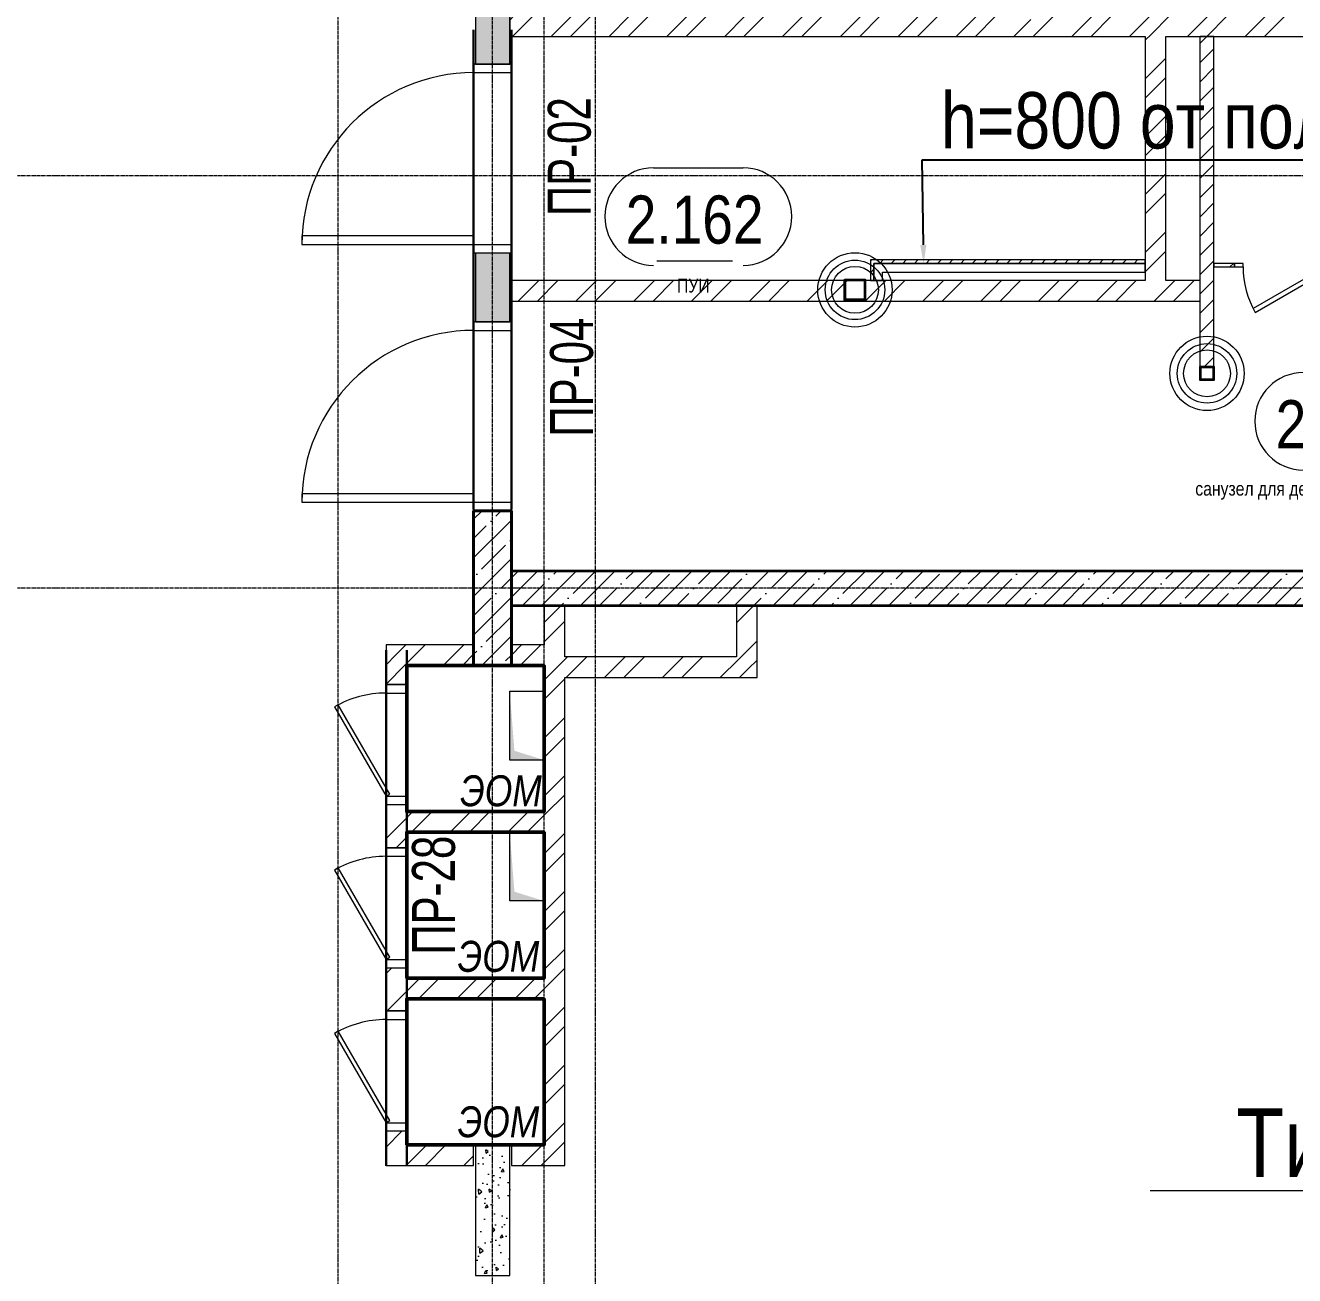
# Model space of a CAD drawing. Header units: millimetres. Extents: x -65509 to 912790, y 446 to 713294.
# Drawn here: x 151775 to 159165, y 175475 to 182750 of the extents above; entities that cross this region are included whole.
import ezdxf
from ezdxf import colors
from ezdxf.entities.mleader import LeaderData, LeaderLine
from ezdxf.enums import TextEntityAlignment as Align
from ezdxf.math import Vec2, Vec3

# ---------------------------------------------------------------- set-up
doc = ezdxf.new("R2010")
doc.units = ezdxf.units.MM
doc.linetypes.add('CENTER2', pattern=[28.575, 19.05, -3.175, 3.175, -3.175])
doc.linetypes.add('HIDDEN2', pattern=[4.7625, 3.175, -1.5875])
doc.layers.get('Defpoints').update_dxf_attribs({"color": 250})
for name, color, linetype, lineweight in [('АР_Area', 250, 'Continuous', 5), ('АР_Двери', 5, 'Continuous', 9), ('АР_Колонны', 250, 'Continuous', 30), ('АР_Стены ГКЛ', 250, 'Continuous', 15), ('АР_Стены ЖБ', 250, 'Continuous', 35), ('АР_Стены кирпич', 250, 'Continuous', 20), ('АР_Стены ПЕНОблок', 250, 'Continuous', 20), ('АР_Штриховка', 250, 'Continuous', 0), ('Двери кабины', 250, 'Continuous', 0), ('КМ_Фахверки', 250, 'Continuous', 25), ('Размеры зашивки ГКЛ', 250, 'Continuous', 0), ('РД_Оси_100', 250, 'Continuous', 0), ('ЭОМ_отверстия', 250, 'Continuous', 5)]:
    doc.layers.add(name, color=color, linetype=linetype, lineweight=lineweight)
for name, color, linetype, lineweight, plot in [('АР_Делит', 250, 'Continuous', 0, False), ('РД_Проем', 250, 'Continuous', 0, False), ('РД_проем_инж перемыч_подсчет', 250, 'Continuous', 30, False), ('я', 250, 'Continuous', 50, False)]:
    doc.layers.add(name, color=color, linetype=linetype, lineweight=lineweight, plot=plot)
doc.layers.add('РД_Перемычка инж проемов', color=250, linetype='Continuous')
doc.styles.add('Arial0', font='arial.ttf')
doc.styles.add('MtXpl_Arial_Narrow', font='ARIALNI.TTF')
doc.styles.add('style1', font='ARIALN.TTF')
doc.styles.add('ккк', font='isocpeur.ttf', dxfattribs={"width": 0.85, "oblique": 15})
pattern_1 = [(45, (142195.16, 127275.07), (-168.3798, 168.3798), []), (45, (142307.4, 127275.07), (-168.3798, 168.3798), [])]
pattern_2 = [(45, (142195.16, 127275.07), (-168.3798, 168.3798), []), (45, (142307.4, 127275.07), (-168.3798, 168.3798), [])]
pattern_3 = [(45, (142195.16, 127275.07), (-168.3798, 168.3798), []), (45, (142307.4, 127275.07), (-168.3798, 168.3798), [])]

# ---------------------------------------------------------------- blocks, each defined once
blk = doc.blocks.new('СОШ_2200_АР_ОСИ_М100_28.05.24')
at = {"layer": 'РД_Оси_100', "linetype": 'CENTER2'}
for p, q in [((29555, 54600), (-5954.958, 54600)), ((29555, 52200), (-5954.958, 52200))]:
    blk.add_line(p, q, dxfattribs=at)
for points in [[(11400, 139938.679), (11400, -6155)], [(12000.12, -6155), (12300, -5755), (12300, 139538.679), (12000, 139938.679)], [(12600, -6155), (12600, 139938.679)], [(13200, -6155), (12900, -5755), (12900, 139538.679), (13220.167, 139939.357)]]:
    blk.add_lwpolyline(points, dxfattribs=at)
blk = doc.blocks.new('otv')
at = {"linetype": 'Continuous'}
blk.add_lwpolyline([(0, -1), (0, 0), (1, 0), (1, -1)], close=True, dxfattribs=at)
blk.add_solid([(0, -1), (0, 0), (0.135, -0.137), (1, 0)], dxfattribs=at)
blk = doc.blocks.new('Ф_блок 80')
at = {"layer": 'АР_Делит', "color": 1}
for radius in [216.3, 173, 136.2]:
    blk.add_circle((40, -40), radius, dxfattribs=at)
at = {"layer": 'КМ_Фахверки'}
blk.add_lwpolyline([(0, 0), (80, 0), (80, -80), (0, -80)], close=True, dxfattribs=at)
at = {"layer": 'КМ_Фахверки', "lineweight": 5}
blk.add_lwpolyline([(6, -6), (74, -6), (74, -74), (6, -74)], close=True, dxfattribs=at)
blk = doc.blocks.new('Ф_крпич 120')
at = {"layer": 'АР_Делит', "color": 1}
for radius in [216.3, 173, 136.2]:
    blk.add_circle((60, -60), radius, dxfattribs=at)
at = {"layer": 'КМ_Фахверки'}
blk.add_lwpolyline([(0, 0), (120, 0), (120, -120), (0, -120)], close=True, dxfattribs=at)
at = {"layer": 'КМ_Фахверки', "lineweight": 5}
blk.add_lwpolyline([(6, -6), (114, -6), (114, -114), (6, -114)], close=True, dxfattribs=at)
blk = doc.blocks.new('MOK-МаркаПом_овал_ареал')
for p, q in [((-2.986, 3.764), (3.522, 3.764)), ((-2.75, -3), (2.75, -3))]:
    blk.add_line(p, q)
for centre, radius, start, end in [((-2.986, 0.215), 3.55, 90, 270), ((3.522, 0.215), 3.55, 270, 90), ((-7.411, 0), 7.161, 0, 0.00095)]:
    blk.add_arc(centre, radius, start, end)
at = {"color": 0, "style": 'style1'}
blk.add_attdef('АР-ПОМЕЩЕНИЕ:НОМЕР', text='', height=3, dxfattribs=at).set_placement((0.261, 0), align=Align.MIDDLE)
blk = doc.blocks.new('MOK-МаркаПеремычки')
at = {"color": 0, "style": 'ккк', "oblique": 15, "width": 0.85}
blk.add_attdef('АР-ПРОЕМ:ПЕРЕМЫЧКА', text='', height=2.5, dxfattribs=at).set_placement((0, 0), align=Align.MIDDLE)

msp = doc.modelspace()

# ---------------------------------------------------------------- hatches: boundary and pattern name
at = {"layer": 'АР_Стены ГКЛ', "linetype": 'Continuous', "lineweight": 0}
h = msp.add_hatch(dxfattribs=at)
h.set_pattern_fill('ANSI31', color=256, scale=15, angle=-360, style=0)
h.set_pattern_definition([(45, (142195.157, 127275.073), (-33.67596, 33.67596), [])])
h.paths.add_polyline_path([(156695.157, 181385.073), (156715.157, 181365.073), (158295.157, 181365.073), (158295.157, 181385.073)], flags=0)
h = msp.add_hatch(dxfattribs=at)
h.set_pattern_fill('ANSI31', color=256, scale=15, style=0)
h.set_pattern_definition([(45, (142195.157, 127275.073), (-33.67596, 33.67596), [])])
h.paths.add_polyline_path([(156695.157, 181265.073), (156715.157, 181265.073), (156715.157, 181365.073), (156695.157, 181385.073)], flags=0)
at = {"layer": 'АР_Штриховка', "linetype": 'Continuous', "lineweight": 0}
h = msp.add_hatch(dxfattribs=at)
h.set_pattern_fill('AR-CONC', color=256, angle=-315, style=0)
h.set_pattern_definition([(95, (142195.16, 127275.07), (140.09465, 117.55338), [19.05, -209.55]), (40, (142195.16, 127275.07), (-160.01845, 110.1767), [15.24, -167.6406]), (145.45144, (142206.83, 127284.87), (-19.9238, 227.7301), [16.19, -178.09024]), (91.1842, (142159.24, 127311), (221.41024, 161.9534), [28.575, -314.325]), (141.63556, (142177.7, 127324.5), (-7.0866, 342.8268), [24.285, -267.1356]), (36.18415, (142159.24, 127311), (-7.0866, 342.8268), [22.86, -251.4597]), (66, (142186.18, 127319.97), (179.51998, 34.89515), [19.05, -209.55]), (11, (142186.18, 127319.97), (-86.5399, 173.9412), [15.24, -167.64]), (116.45145, (142201.14, 127322.88), (92.98005, 208.83634), [16.19, -178.08994]), (82.5, (142195.16, 127275.07), (-57.60547, 61.973414), [0, -165.608, 0, -170.18, 0, -168.275]), (52.5, (142195.16, 127275.07), (-23.58973, 118.087), [0, -97.028, 0, -161.798, 0, -64.135]), (12.5, (142155.105, 127235.02), (99.92786, 91.826196), [0, -63.5, 0, -198.12, 0, -262.89]), (2.5, (142137.14, 127217.06), (86.7639, 122.7224), [0, -82.55, 0, -131.572, 0, -186.69])])
h.paths.add_polyline_path([(154595.157, 184826.073), (154395.157, 184826.073), (154395.157, 184825.073), (154595.157, 184825.073)], flags=0)
h.paths.add_polyline_path([(154595.157, 183725.073), (154395.157, 183725.073), (154395.157, 182525.073), (154595.157, 182525.073)], flags=0)
h.paths.add_polyline_path([(154595.157, 181425.073), (154395.157, 181425.073), (154395.157, 181025.073), (154595.157, 181025.073)], flags=0)
h.paths.add_polyline_path([(154595.157, 179925.073), (154395.157, 179925.073), (154395.157, 179924.073), (154595.157, 179924.073)], flags=0)
h = msp.add_hatch(dxfattribs=at)
h.set_pattern_fill('ANSI32', color=256, scale=25, style=0)
h.set_pattern_definition(pattern_1)
h.paths.add_polyline_path([(157565.157, 182685.073), (157605.157, 182775.073), (157565.157, 182805.073), (156965.157, 182805.073), (156885.157, 182775.073), (156845.157, 182685.073)], flags=0)
h.paths.add_polyline_path([(156845.157, 182685.073), (156885.157, 182775.073), (156845.157, 182805.073), (154595.157, 182805.073), (154595.157, 182685.073)], flags=0)
h.paths.add_polyline_path([(159365.158, 182685.073), (159325.158, 182775.073), (159245.158, 182805.073), (158415.157, 182805.073), (158375.157, 182715.073), (158415.157, 182685.073)], flags=0)
h.paths.add_polyline_path([(158295.157, 182685.073), (158375.157, 182715.073), (158415.157, 182805.073), (157685.157, 182805.073), (157605.157, 182775.073), (157565.157, 182685.073)], flags=0)
h.paths.add_polyline_path([(162195.157, 182685.073), (162195.157, 182805.073), (160435.098, 182805.073), (160395.098, 182775.073), (160435.098, 182685.073)], flags=0)
h.paths.add_polyline_path([(160435.098, 182685.073), (160395.098, 182775.073), (160315.098, 182805.073), (159365.158, 182805.073), (159325.158, 182775.073), (159365.158, 182685.073)], flags=0)
h = msp.add_hatch(dxfattribs=at)
h.set_pattern_fill('ANSI32', color=256, scale=25, style=0)
h.set_pattern_definition(pattern_2)
h.paths.add_polyline_path([(158295.157, 181265.073), (158375.157, 181235.073), (158415.157, 181265.073), (158415.157, 182685.073), (158375.157, 182715.073), (158295.157, 182685.073)], flags=0)
at = {"layer": 'АР_Штриховка', "linetype": 'Continuous', "lineweight": 0, "ltscale": 0.5}
h = msp.add_hatch(dxfattribs=at)
h.set_pattern_fill('ANSI31', color=256, scale=25, style=0)
h.set_pattern_definition([(45, (142195.16, 127275.07), (-56.1266, 56.1266), [])])
h.paths.add_polyline_path([(158615.157, 180759.073), (158695.157, 180759.073), (158695.157, 181345.073), (158615.157, 181345.073)], flags=0)
h.paths.add_polyline_path([(158615.157, 181345.073), (158695.157, 181345.073), (158695.157, 182685.073), (158615.157, 182685.073)], flags=0)
at = {"layer": 'АР_Штриховка', "linetype": 'Continuous', "lineweight": 0}
h = msp.add_hatch(dxfattribs=at)
h.set_pattern_fill('_U', color=256, scale=250, angle=45, style=0, pattern_type=0)
h.set_pattern_definition([(45, (142195.16, 127275.07), (-176.7767, 176.7767), [])])
h.paths.add_polyline_path([(158815.157, 181345.073), (158815.157, 181365.073), (158695.157, 181365.073), (158695.157, 181345.073)], flags=0)
h.paths.add_polyline_path([(159445.157, 181365.073), (159445.157, 181345.073), (159575.157, 181345.073), (159568.49, 181360.073), (159555.157, 181365.073)], flags=0)
h.paths.add_polyline_path([(159575.157, 181365.073), (159568.49, 181360.073), (159575.157, 181345.073), (159685.157, 181345.073), (159685.157, 181365.073)], flags=0)
h.paths.add_polyline_path([(160315.157, 181365.073), (160315.157, 181345.073), (160445.157, 181345.073), (160438.49, 181360.073), (160425.157, 181365.073)], flags=0)
h.paths.add_polyline_path([(160445.157, 181365.073), (160438.49, 181360.073), (160445.157, 181345.073), (160555.157, 181345.073), (160555.157, 181365.073)], flags=0)
h.paths.add_polyline_path([(161185.157, 181365.073), (161185.157, 181345.073), (161315.157, 181345.073), (161308.49, 181360.073), (161295.157, 181365.073)], flags=0)
h.paths.add_polyline_path([(161315.157, 181365.073), (161308.49, 181360.073), (161315.157, 181345.073), (161425.157, 181345.073), (161425.157, 181365.073)], flags=0)
h.paths.add_polyline_path([(162055.157, 181365.073), (162055.157, 181345.073), (162201.133, 181345.073), (162201.133, 181365.073)], flags=0)
h = msp.add_hatch(dxfattribs=at)
h.set_pattern_fill('ANSI32', color=256, scale=25, style=0)
h.set_pattern_definition([(45, (142195.16, 127275.07), (-168.3798, 168.3798), []), (45, (142307.4, 127275.07), (-168.3798, 168.3798), [])])
h.paths.add_polyline_path([(154595.157, 181265.073), (154595.157, 181145.073), (158415.157, 181145.073), (158375.157, 181235.073), (158295.157, 181265.073)], flags=0)
h.paths.add_polyline_path([(158415.157, 181265.073), (158375.157, 181235.073), (158415.157, 181145.073), (158615.158, 181145.073), (158615.158, 181265.073)], flags=0)
at = {"layer": 'АР_Штриховка', "linetype": 'Continuous', "lineweight": 5}
h = msp.add_hatch(dxfattribs=at)
h.set_pattern_fill('ANSI35', color=256, scale=25, style=0)
h.set_pattern_definition([(45, (142195.16, 127275.07), (-112.2532, 112.2532), []), (45, (142307.41, 127275.07), (-112.2532, 112.2532), [198.4375, -39.6875, 0, -39.6875])])
h.paths.add_polyline_path([(154385.157, 179025.073), (154605.157, 179025.073), (154605.157, 179925.073), (154385.157, 179925.073)], flags=0)
h = msp.add_hatch(dxfattribs=at)
h.set_pattern_fill('ANSI35', color=256, scale=25, style=0)
h.set_pattern_definition([(45, (142195.16, 127275.07), (-112.2532, 112.2532), []), (45, (142307.41, 127275.07), (-112.2532, 112.2532), [198.4375, -39.6875, 0, -39.6875])])
h.paths.add_polyline_path([(162195.157, 179375.073), (162195.157, 179575.073), (154605.157, 179575.073), (154605.157, 179375.073)], flags=0)
at = {"layer": 'АР_Штриховка', "linetype": 'Continuous', "lineweight": 0}
h = msp.add_hatch(dxfattribs=at)
h.set_pattern_fill('ANSI32', color=256, scale=25, angle=-360, style=0)
h.set_pattern_definition(pattern_1)
h.paths.add_polyline_path([(154915.157, 177205.072), (154825.157, 177165.072), (154795.157, 177085.072), (154795.157, 176235.072), (154915.157, 176115.072)], flags=0)
h.paths.add_polyline_path([(154915.157, 179375.073), (154795.157, 179375.073), (154795.157, 179145.073), (154825.157, 179105.073), (154915.157, 179145.073)], flags=0)
h.paths.add_polyline_path([(154915.157, 179145.073), (154825.157, 179105.073), (154795.157, 179025.073), (154795.157, 179025.072), (154885.157, 179035.073), (154915.157, 179075.073)], flags=0)
h.paths.add_polyline_path([(154915.157, 178955.073), (154885.157, 179035.073), (154795.157, 179025.073), (154795.157, 178175.072), (154825.157, 178135.072), (154915.157, 178175.072)], flags=0)
h.paths.add_polyline_path([(154915.157, 178175.072), (154825.157, 178135.072), (154795.157, 178055.072), (154795.157, 177205.072), (154825.157, 177165.072), (154915.157, 177205.072)], flags=0)
h = msp.add_hatch(dxfattribs=at)
h.set_pattern_fill('ANSI32', color=256, scale=25, angle=-360, style=0)
h.set_pattern_definition(pattern_3)
h.paths.add_polyline_path([(156035.157, 179375.073), (155915.157, 179375.073), (155915.157, 179075.073), (156035.157, 178955.073)], flags=0)
h = msp.add_hatch(dxfattribs=at)
h.set_pattern_fill('ANSI32', color=256, scale=25, angle=-360, style=0)
h.set_pattern_definition(pattern_3)
h.paths.add_polyline_path([(153995.157, 177085.072), (153965.157, 177165.072), (153875.157, 177205.073), (153875.157, 177014.931), (153995.157, 177014.931)], flags=0)
h.paths.add_polyline_path([(153995.157, 176314.931), (153875.157, 176314.931), (153875.157, 176115.072), (153995.157, 176235.072)], flags=0)
h.paths.add_polyline_path([(153995.157, 179025.072), (153875.157, 179145.073), (153875.157, 178914.931), (153995.157, 178914.931)], flags=0)
h.paths.add_polyline_path([(153995.157, 178214.931), (153875.157, 178214.931), (153875.157, 178175.073), (153965.157, 178135.072), (153995.157, 178175.073)], flags=0)
h.paths.add_polyline_path([(153995.157, 178055.072), (153965.157, 178135.072), (153875.157, 178175.073), (153875.157, 177964.931), (153995.157, 177964.931)], flags=0)
h.paths.add_polyline_path([(153995.157, 177264.931), (153875.157, 177264.931), (153875.157, 177205.073), (153965.157, 177165.072), (153995.157, 177205.073)], flags=0)
h = msp.add_hatch(dxfattribs=at)
h.set_pattern_fill('ANSI32', color=256, scale=25, style=0)
h.set_pattern_definition(pattern_1)
h.paths.add_polyline_path([(154385.157, 179025.072), (154385.157, 179145.072), (153875.157, 179145.073), (153995.157, 179025.072)], flags=0)
h = msp.add_hatch(dxfattribs=at)
h.set_pattern_fill('ANSI32', color=256, scale=25, style=0)
h.set_pattern_definition(pattern_2)
h.paths.add_polyline_path([(154795.157, 179025.073), (154825.157, 179105.073), (154795.157, 179145.073), (154605.157, 179145.073), (154605.157, 179025.073)], flags=0)
h = msp.add_hatch(dxfattribs=at)
h.set_pattern_fill('ANSI32', color=256, scale=25, angle=-360, style=0)
h.set_pattern_definition(pattern_3)
h.paths.add_polyline_path([(156035.157, 178955.073), (155915.157, 179075.073), (154915.157, 179075.073), (154885.157, 179035.073), (154915.157, 178955.073)], flags=0)
h = msp.add_hatch(dxfattribs=at)
h.set_pattern_fill('ANSI32', color=256, scale=25, style=0)
h.set_pattern_definition(pattern_1)
h.paths.add_polyline_path([(154795.157, 178055.072), (154825.157, 178135.072), (154795.157, 178175.072), (153995.157, 178175.072), (153965.157, 178135.072), (153995.157, 178055.072)], flags=0)
h = msp.add_hatch(dxfattribs=at)
h.set_pattern_fill('ANSI32', color=256, scale=25, style=0)
h.set_pattern_definition(pattern_1)
h.paths.add_polyline_path([(154795.157, 177085.072), (154825.157, 177165.072), (154795.157, 177205.072), (153995.157, 177205.072), (153965.157, 177165.072), (153995.157, 177085.072)], flags=0)
h = msp.add_hatch(dxfattribs=at)
h.set_pattern_fill('ANSI32', color=256, scale=25, angle=-360, style=0)
h.set_pattern_definition(pattern_3)
h.paths.add_polyline_path([(154385.157, 176115.072), (154385.157, 176235.072), (153995.157, 176235.072), (153875.157, 176115.072)], flags=0)
h = msp.add_hatch(dxfattribs=at)
h.set_pattern_fill('AR-CONC', color=256, angle=-315, style=0)
h.set_pattern_definition([(95, (142195.16, 127275.07), (140.09465, 117.5534), [19.05, -209.55]), (40, (142195.16, 127275.07), (-160.01845, 110.1767), [15.24, -167.6406]), (145.45144, (142206.83, 127284.87), (-19.9238, 227.7301), [16.19, -178.09024]), (91.1842, (142159.24, 127311), (221.4102, 161.9534), [28.575, -314.325]), (141.63556, (142177.7, 127324.5), (-7.0866, 342.8268), [24.285, -267.1356]), (36.18415, (142159.24, 127311), (-7.0866, 342.8268), [22.86, -251.4597]), (66, (142186.18, 127319.97), (179.52, 34.89515), [19.05, -209.55]), (11, (142186.18, 127319.97), (-86.5399, 173.9412), [15.24, -167.64]), (116.45145, (142201.14, 127322.88), (92.98005, 208.83634), [16.19, -178.08994]), (82.5, (142195.16, 127275.07), (-57.60547, 61.97341), [0, -165.608, 0, -170.18, 0, -168.275]), (52.5, (142195.16, 127275.07), (-23.58973, 118.087), [0, -97.028, 0, -161.798, 0, -64.135]), (12.5, (142155.105, 127235.02), (99.92786, 91.8262), [0, -63.5, 0, -198.12, 0, -262.89]), (2.5, (142137.14, 127217.06), (86.7639, 122.7224), [0, -82.55, 0, -131.572, 0, -186.69])])
h.paths.add_polyline_path([(154595.157, 176235.072), (154395.157, 176235.072), (154395.157, 175475.073), (154595.157, 175475.073)], flags=0)
h = msp.add_hatch(dxfattribs=at)
h.set_pattern_fill('ANSI32', color=256, scale=25, style=0)
h.set_pattern_definition(pattern_2)
h.paths.add_polyline_path([(154915.157, 176115.072), (154795.157, 176235.072), (154605.157, 176235.072), (154605.157, 176115.072)], flags=0)

# ---------------------------------------------------------------- linework, layer by layer
at = {"layer": 'АР_Двери', "linetype": 'Continuous', "lineweight": 9}
for points in [[(154605.157, 182475.073), (154605.157, 182525.073), (154385.157, 182525.073), (154385.157, 182475.073)], [(154385.157, 181475.073), (154385.157, 181525.073), (153385.157, 181525.073), (153385.157, 181475.073)], [(154605.157, 181475.073), (154605.157, 181425.073), (154385.157, 181425.073), (154385.157, 181475.073)], [(154605.157, 180975.073), (154605.157, 181025.073), (154385.157, 181025.073), (154385.157, 180975.073)], [(154385.157, 179975.073), (154385.157, 180025.073), (153385.157, 180025.073), (153385.157, 179975.073)], [(154605.157, 179975.073), (154605.157, 179925.073), (154385.157, 179925.073), (154385.157, 179975.073)]]:
    msp.add_lwpolyline(points, close=True, dxfattribs=at)
for centre in [(154385.157, 181475.073), (154385.157, 179975.073)]:
    msp.add_arc(centre, 1000, 90, 180, dxfattribs=at)
at = {"layer": 'АР_Колонны', "linetype": 'HIDDEN2', "lineweight": 25}
for p, q in [((154385.157, 179925.073), (154605.157, 179925.073)), ((154385.157, 179025.073), (154385.157, 179925.073)), ((154605.157, 179925.073), (154605.157, 179025.073)), ((154605.157, 179025.073), (154385.157, 179025.073))]:
    msp.add_line(p, q, dxfattribs=at)
at = {"layer": 'АР_Колонны', "linetype": 'Continuous', "lineweight": 35}
for p, q in [((154385.157, 179925.073), (154605.157, 179925.073)), ((154385.157, 179025.073), (154385.157, 179925.073)), ((154605.157, 179025.073), (154605.157, 179925.073)), ((154385.157, 179025.073), (154605.157, 179025.073))]:
    msp.add_line(p, q, dxfattribs=at)
at = {"layer": 'АР_Стены ГКЛ', "linetype": 'Continuous', "lineweight": 5}
for p, q in [((158295.157, 181385.073), (156695.157, 181385.073)), ((156695.157, 181385.073), (156695.157, 181265.073)), ((158295.157, 181365.073), (156715.157, 181365.073)), ((156715.157, 181365.073), (158295.157, 181365.073)), ((156715.157, 181365.073), (156715.157, 181265.073)), ((156715.157, 181265.073), (156715.157, 181365.073)), ((158295.157, 181365.073), (158295.157, 181385.073)), ((158295.157, 181315.073), (158295.157, 181365.073)), ((156765.157, 181315.073), (158295.157, 181315.073)), ((156765.157, 181265.073), (156765.157, 181315.073)), ((156695.157, 181265.073), (156715.157, 181265.073)), ((156715.157, 181265.073), (156765.157, 181265.073))]:
    msp.add_line(p, q, dxfattribs=at)
at = {"layer": 'АР_Стены ГКЛ', "linetype": 'Continuous', "lineweight": 15}
for p, q in [((158815.157, 181365.073), (158695.157, 181365.073)), ((158695.157, 181365.073), (158695.157, 181345.073)), ((158815.157, 181345.073), (158815.157, 181365.073)), ((158695.157, 181345.073), (158815.157, 181345.073))]:
    msp.add_line(p, q, dxfattribs=at)
at = {"layer": 'АР_Стены ЖБ', "linetype": 'Continuous', "lineweight": 40}
for p, q in [((154605.157, 179925.073), (154385.157, 179925.073)), ((154385.157, 179925.073), (154385.157, 179025.073)), ((154605.157, 179025.073), (154605.157, 179925.073)), ((154385.157, 179025.073), (154605.157, 179025.073))]:
    msp.add_line(p, q, dxfattribs=at)
at = {"layer": 'АР_Стены ЖБ', "linetype": 'Continuous', "lineweight": 35}
for p, q in [((162195.157, 179575.073), (154605.157, 179575.073)), ((154605.157, 179575.073), (154605.157, 179375.073)), ((154605.157, 179375.073), (162195.157, 179375.073))]:
    msp.add_line(p, q, dxfattribs=at)
at = {"layer": 'АР_Стены кирпич', "linetype": 'Continuous', "lineweight": 20}
for p, q in [((154595.157, 182805.073), (154595.157, 182685.073)), ((154595.157, 182685.073), (158295.157, 182685.073)), ((158295.157, 182685.073), (158295.157, 181265.073)), ((158415.157, 182685.073), (162195.157, 182685.073)), ((158415.157, 181265.073), (158415.157, 182685.073)), ((154595.157, 181265.073), (154595.157, 181145.073)), ((158295.157, 181265.073), (154595.157, 181265.073)), ((158615.158, 181265.073), (158415.157, 181265.073)), ((158615.158, 181145.073), (158615.158, 181265.073)), ((154595.157, 181145.073), (158615.158, 181145.073)), ((154915.157, 179375.073), (154795.157, 179375.073)), ((154795.157, 179375.073), (154795.157, 179145.073)), ((154915.157, 179075.073), (154915.157, 179375.073)), ((156035.157, 179375.073), (155915.157, 179375.073)), ((155915.157, 179375.073), (155915.157, 179075.073)), ((156035.157, 178955.073), (156035.157, 179375.073)), ((153875.157, 179145.073), (153875.157, 178914.931)), ((154385.157, 179145.072), (153875.157, 179145.073)), ((154385.157, 179025.072), (154385.157, 179145.072)), ((154795.157, 179145.073), (154605.157, 179145.073)), ((154605.157, 179145.073), (154605.157, 179025.073)), ((155915.157, 179075.073), (154915.157, 179075.073)), ((153995.157, 178914.931), (153995.157, 179025.072)), ((153995.157, 179025.072), (154385.157, 179025.072)), ((154605.157, 179025.073), (154795.157, 179025.073)), ((154795.157, 179025.073), (154795.157, 178175.072)), ((153875.157, 178914.931), (153995.157, 178914.931)), ((154915.157, 178955.073), (156035.157, 178955.073)), ((154915.157, 176115.072), (154915.157, 178955.073)), ((153875.157, 177964.931), (153875.157, 178214.931)), ((153995.157, 178214.931), (153875.157, 178214.931)), ((153995.157, 178175.073), (153995.157, 178214.931)), ((154795.157, 178175.072), (153995.157, 178175.072)), ((153995.157, 177964.931), (153995.157, 178055.072)), ((153995.157, 178055.072), (154795.157, 178055.072)), ((154795.157, 178055.072), (154795.157, 177205.072)), ((153875.157, 177964.931), (153995.157, 177964.931)), ((153995.157, 177264.931), (153875.157, 177264.931)), ((153875.157, 177014.931), (153875.157, 177264.931)), ((153995.157, 177205.073), (153995.157, 177264.931)), ((154795.157, 177205.072), (153995.157, 177205.072)), ((153995.157, 177014.931), (153995.157, 177085.072)), ((153995.157, 177085.072), (154795.157, 177085.072)), ((154795.157, 177085.072), (154795.157, 176235.072)), ((153875.157, 177014.931), (153995.157, 177014.931)), ((153995.157, 176314.931), (153875.157, 176314.931)), ((153875.157, 176314.931), (153875.157, 176115.072)), ((153995.157, 176235.072), (153995.157, 176314.931)), ((154385.157, 176235.072), (153995.157, 176235.072)), ((154385.157, 176115.072), (154385.157, 176235.072)), ((154795.157, 176235.072), (154605.157, 176235.072)), ((154605.157, 176235.072), (154605.157, 176115.072)), ((153875.157, 176115.072), (154385.157, 176115.072)), ((154605.157, 176115.072), (154915.157, 176115.072))]:
    msp.add_line(p, q, dxfattribs=at)
at = {"layer": 'АР_Стены кирпич', "linetype": 'Continuous', "lineweight": 0}
for p, q in [((153875.157, 178914.931), (153875.157, 178214.931)), ((153995.157, 178214.931), (153995.157, 178914.931)), ((153875.157, 177964.931), (153875.157, 177264.931)), ((153995.157, 177264.931), (153995.157, 177964.931)), ((153875.157, 177014.931), (153875.157, 176314.931)), ((153995.157, 176314.931), (153995.157, 177014.931))]:
    msp.add_line(p, q, dxfattribs=at)
at = {"layer": 'АР_Стены ПЕНОблок', "linetype": 'Continuous', "lineweight": 20}
for p, q in [((154395.157, 183725.073), (154395.157, 182525.073)), ((154595.157, 182525.073), (154595.157, 183725.073)), ((158695.157, 182685.073), (158615.157, 182685.073)), ((158615.157, 180759.073), (158615.157, 182685.073)), ((158695.157, 180759.073), (158695.157, 182685.073)), ((154395.157, 182525.073), (154595.157, 182525.073)), ((154595.157, 181425.073), (154395.157, 181425.073)), ((154395.157, 181425.073), (154395.157, 181025.073)), ((154595.157, 181025.073), (154595.157, 181425.073)), ((154395.157, 181025.073), (154595.157, 181025.073)), ((158615.157, 180759.073), (158695.157, 180759.073)), ((154595.157, 179925.073), (154395.157, 179925.073)), ((154395.157, 179925.073), (154395.157, 179924.073)), ((154395.157, 179924.073), (154595.157, 179924.073)), ((154595.157, 179924.073), (154595.157, 179925.073)), ((154595.157, 176235.072), (154395.157, 176235.072)), ((154395.157, 176235.072), (154395.157, 175475.073)), ((154595.157, 175475.073), (154595.157, 176235.072)), ((154395.157, 175475.073), (154595.157, 175475.073))]:
    msp.add_line(p, q, dxfattribs=at)
at = {"layer": 'Двери кабины', "linetype": 'Continuous', "lineweight": 0}
for points in [[(158865.157, 181365.073), (158815.157, 181365.073), (158815.157, 181345.073), (158865.157, 181345.073)], [(159395.157, 181345.073), (159382.657, 181366.723), (158923.664, 181101.723), (158936.164, 181080.073)], [(153995.157, 178864.931), (153995.157, 178914.931), (153875.157, 178914.931), (153875.157, 178864.931)], [(153875.157, 178264.931), (153896.808, 178277.431), (153596.808, 178797.046), (153575.157, 178784.546)], [(153995.157, 178264.931), (153995.157, 178214.931), (153875.157, 178214.931), (153875.157, 178264.931)], [(153995.157, 177914.931), (153995.157, 177964.931), (153875.157, 177964.931), (153875.157, 177914.931)], [(153875.157, 177314.931), (153896.808, 177327.431), (153596.808, 177847.046), (153575.157, 177834.546)], [(153995.157, 177314.931), (153995.157, 177264.931), (153875.157, 177264.931), (153875.157, 177314.931)], [(153995.157, 176964.931), (153995.157, 177014.931), (153875.157, 177014.931), (153875.157, 176964.931)], [(153875.157, 176364.931), (153896.808, 176377.431), (153596.808, 176897.046), (153575.157, 176884.546)], [(153995.157, 176364.931), (153995.157, 176314.931), (153875.157, 176314.931), (153875.157, 176364.931)]]:
    msp.add_lwpolyline(points, close=True, dxfattribs=at)
for centre, radius, start, end in [((159395.157, 181345.073), 530, 180.0000013, 210.0000013), ((153875.157, 178264.931), 600, 90, 120), ((153875.157, 177314.931), 600, 90, 120), ((153875.157, 176364.931), 600, 90, 120)]:
    msp.add_arc(centre, radius, start, end, dxfattribs=at)
at = {"layer": 'РД_Проем', "linetype": 'Continuous', "lineweight": 0}
for p, q in [((154385.157, 182525.073), (154385.157, 181425.073)), ((154605.157, 182525.073), (154605.157, 181425.073)), ((154385.157, 181025.073), (154385.157, 179925.073)), ((154605.157, 181025.073), (154605.157, 179925.073)), ((153875.157, 178914.931), (153875.157, 178214.931)), ((153995.157, 178914.931), (153995.157, 178214.931)), ((153875.157, 177964.931), (153875.157, 177264.931)), ((153995.157, 177964.931), (153995.157, 177264.931)), ((153875.157, 177014.931), (153875.157, 176314.931)), ((153995.157, 177014.931), (153995.157, 176314.931))]:
    msp.add_line(p, q, dxfattribs=at)
at = {"layer": 'РД_проем_инж перемыч_подсчет', "linetype": 'Continuous', "lineweight": 30}
for p, q in [((154385.157, 182725.073), (154385.157, 181225.073)), ((154605.157, 182725.073), (154605.157, 181225.073)), ((154385.157, 181235.073), (154385.157, 179935.073)), ((154605.157, 181235.073), (154605.157, 179935.073)), ((153875.157, 179114.494), (153875.157, 176114.494)), ((153995.157, 179114.494), (153995.157, 176114.494))]:
    msp.add_line(p, q, dxfattribs=at)
at = {"layer": 'я'}
for points in [[(153995.157, 179025.072), (154795.157, 179025.072), (154795.157, 178175.072), (153995.157, 178175.072)], [(153995.157, 177205.073), (154795.157, 177205.073), (154795.157, 178055.072), (153995.157, 178055.072)], [(153995.157, 176235.072), (154795.157, 176235.072), (154795.157, 177085.072), (153995.157, 177085.072)]]:
    msp.add_lwpolyline(points, close=True, dxfattribs=at)

# ---------------------------------------------------------------- block references
at = {"layer": 'АР_Area', "linetype": 'Continuous', "lineweight": 5}
ref = msp.add_blockref('MOK-МаркаПом_овал_ареал', (155671.773, 181620.293), dxfattribs=dict(at, xscale=80, yscale=80, zscale=80))
ref.add_attrib('АР-ПОМЕЩЕНИЕ:НОМЕР', '2.162', dxfattribs={"layer": '0', "color": 0, "height": 280, "style": 'style1'}).set_placement((155671.773, 181620.293), align=Align.MIDDLE)
ref.add_attrib('АР-ПОМЕЩЕНИЕ:НАИМЕНОВАНИЕ', 'ПУИ', dxfattribs={"layer": 'Defpoints', "color": 2, "height": 80, "style": 'style1'}).set_placement((155664.24, 181235.179), align=Align.MIDDLE)
ref = msp.add_blockref('MOK-МаркаПом_овал_ареал', (159455.952, 180429.226), dxfattribs=dict(at, xscale=80, yscale=80, zscale=80))
ref.add_attrib('АР-ПОМЕЩЕНИЕ:НОМЕР', '2.014', dxfattribs={"layer": '0', "color": 0, "height": 280, "style": 'style1'}).set_placement((159455.952, 180429.226), align=Align.MIDDLE)
ref.add_attrib('АР-ПОМЕЩЕНИЕ:НАИМЕНОВАНИЕ', 'санузел для девочек (начальная школа)', dxfattribs={"layer": 'Defpoints', "color": 2, "height": 80, "style": 'style1'}).set_placement((159448.42, 180044.112), align=Align.MIDDLE)
at = {"layer": 'КМ_Фахверки'}
for name, p in [('Ф_крпич 120', (156545.281, 181271.073)), ('Ф_блок 80', (158615.157, 180765.073))]:
    msp.add_blockref(name, p, dxfattribs=at)
at = {"layer": 'РД_Оси_100'}
msp.add_blockref('СОШ_2200_АР_ОСИ_М100_28.05.24', (142195.157, 127275.073), dxfattribs=at)
at = {"layer": 'РД_Перемычка инж проемов', "linetype": 'Continuous', "lineweight": -3}
ref = msp.add_blockref('MOK-МаркаПеремычки', (154941.792, 181986.435, 200), dxfattribs=dict(at, xscale=100, yscale=100, zscale=100, rotation=89.99999999999999))
ref.add_attrib('АР-ПРОЕМ:ПЕРЕМЫЧКА', 'ПР-02', dxfattribs={"layer": '0', "color": 0, "height": 250, "rotation": 90, "style": 'Arial0', "width": 0.7}).set_placement((154941.792, 181986.435, 200), align=Align.MIDDLE)
ref = msp.add_blockref('MOK-МаркаПеремычки', (154954.842, 180703.444, 200), dxfattribs=dict(at, xscale=100, yscale=100, zscale=100, rotation=89.99999999999999))
ref.add_attrib('АР-ПРОЕМ:ПЕРЕМЫЧКА', 'ПР-04', dxfattribs={"layer": '0', "color": 0, "height": 250, "rotation": 90, "style": 'Arial0', "width": 0.7}).set_placement((154954.842, 180703.444, 200), align=Align.MIDDLE)
ref = msp.add_blockref('MOK-МаркаПеремычки', (154151.219, 177688.971, 480), dxfattribs=dict(at, xscale=100, yscale=100, zscale=100, rotation=89.99999999999999))
ref.add_attrib('АР-ПРОЕМ:ПЕРЕМЫЧКА', 'ПР-28', dxfattribs={"layer": '0', "color": 0, "height": 250, "rotation": 90, "style": 'Arial0', "width": 0.7}).set_placement((154151.219, 177688.971, 480), align=Align.MIDDLE)
at = {"layer": 'ЭОМ_отверстия', "xscale": 400, "yscale": 200, "rotation": 90}
for p in [(154595.157, 178475.072), (154595.157, 177655.072)]:
    msp.add_blockref('otv', p, dxfattribs=at)

# ---------------------------------------------------------------- texts
at = {"layer": 'ЭОМ_отверстия', "lineweight": 50, "style": 'MtXpl_Arial_Narrow'}
for p in [(154306.653, 178206.221), (154292.141, 177242.838), (154292.134, 176280.149)]:
    msp.add_text('ЭОМ', height=180, dxfattribs=at).set_placement(p)

# ---------------------------------------------------------------- leaders
at = {"layer": 'АР_Стены ГКЛ', "ltscale": 100}
ml = msp.add_multileader_mtext('Standard', dxfattribs=at)
ml.set_content('h=800 от пола', color=256, style='style1')
ml.set_leader_properties(color=256)
ml.build(insert=Vec2(0, 0))
ml.multileader.update_dxf_attribs({"has_dogleg": 0, "text_left_attachment_type": 6, "text_right_attachment_type": 6, "arrow_head_size": 109.152, "scale": 100})
ctx = ml.context
ctx.base_point, ctx.scale, ctx.char_height, ctx.arrow_head_size, ctx.landing_gap_size, ctx.plane_origin, ctx.plane_x_axis, ctx.plane_y_axis = Vec3(156996.682, 181968.57), 100, 327.45629, 109.152, 109.152, Vec3(179238.799, 188557.155), Vec3(1, 0.00000001), Vec3(-0.00000001, 1)
ctx.left_attachment, ctx.right_attachment = 6, 6
notes = []
notes.append((ctx, [(1, (1, 1, 0), (155250.248, 181968.57), (1, 0.00000001), 1746.434, [(0, [(157004.875, 181363.25)], 0, [])])]))
ctx.mtext.insert, ctx.mtext.text_direction, ctx.mtext.rotation, ctx.mtext.flow_direction = Vec3(157105.834, 182361.518), Vec3(1, 0.00000001), 0.00000001, 5
at = {"layer": 'Размеры зашивки ГКЛ'}
ml = msp.add_multileader_mtext('Standard', dxfattribs=at)
ml.set_content('\\pxsm1;Тип 1 ', color=(0, 0, 138), style='style1')
ml.set_leader_properties(color=256, linetype='ByLayer', lineweight=9)
ml.build(insert=Vec2(0, 0))
ml.multileader.update_dxf_attribs({"has_dogleg": 0, "text_left_attachment_type": 6, "text_right_attachment_type": 6, "text_bottom_attachment_type": 10, "dogleg_length": 25, "arrow_head_size": 400})
ctx = ml.context
ctx.base_point, ctx.char_height, ctx.arrow_head_size, ctx.landing_gap_size, ctx.plane_origin = Vec3(158774.537, 175968.56), 400, 400, 50, Vec3(152465.574, 182939.125)
ctx.left_attachment, ctx.right_attachment, ctx.top_attachment = 6, 6, 10
notes.append((ctx, [(1, (1, 1, 0), (159969.932, 175968.56), (-1, 0), 25, [(1, [(161894.449, 175968.56)], 0, [])])]))
ctx.mtext.insert, ctx.mtext.width, ctx.mtext.defined_height, ctx.mtext.line_spacing_factor, ctx.mtext.flow_direction = Vec3(158824.537, 176448.56), 1668.44707, 600, 0.3, 5
for ctx, leaders in notes:
    for number, flags, end, landing, length, lines in leaders:
        leader = LeaderData()
        leader.index, (leader.has_last_leader_line, leader.has_dogleg_vector, leader.attachment_direction) = number, flags
        leader.last_leader_point, leader.dogleg_vector, leader.dogleg_length = Vec3(end), Vec3(landing), length
        for number, points, colour, breaks in lines:
            line = LeaderLine()
            line.index, line.vertices, line.color, line.breaks = number, Vec3.list(points), colors.encode_raw_color(colour), breaks
            leader.lines.append(line)
        ctx.leaders.append(leader)

doc.saveas('drawing.dxf')
